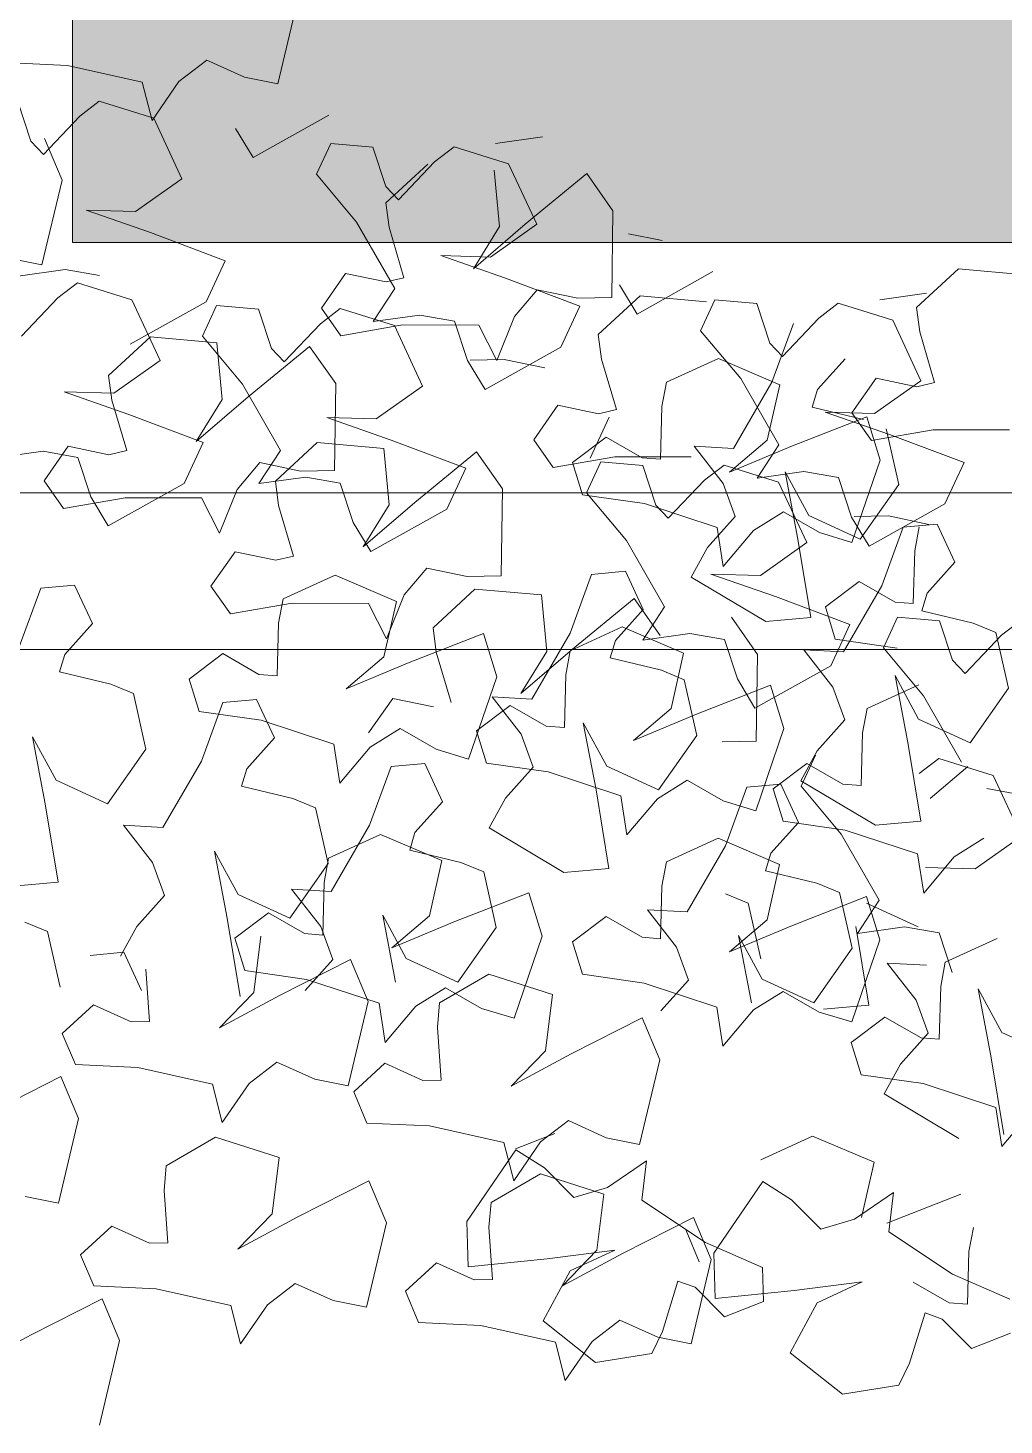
# Model space of a CAD drawing. Header units: metres. Extents: x -44 to 358, y -286 to 66.
# Drawn here: x 265.6165 to 265.9283, y 11.4187 to 11.8651 of the extents above; entities that cross this region are included whole.
import ezdxf

# ---------------------------------------------------------------- set-up
doc = ezdxf.new("R2010")
doc.units = ezdxf.units.M
doc.header["$LTSCALE"] = 0.3
doc.linetypes.add('CONTINU', pattern=[0])
for name, color, linetype, lineweight in [('arbustos', 95, 'Continuous', 0), ('EL0', 7, 'Continuous', 15), ('EL1', 150, 'Continuous', 13)]:
    doc.layers.add(name, color=color, linetype=linetype, lineweight=lineweight)
doc.layers.add('matas', color=74, linetype='Continuous', lineweight=0, transparency=0.6)

# ---------------------------------------------------------------- blocks, each defined once
blk = doc.blocks.new('A$C4E4C09DE')
at = {"layer": 'matas', "color": 97, "linetype": 'CONTINU', "true_color": 0x467138}
for p, q in [((54.199, 78.659), (54.786, 75.728)), ((55.941, 75.917), (57.262, 76.459)), ((57.262, 76.459), (58.193, 75.691)), ((59.452, 75.626), (62.036, 76.111)), ((62.036, 76.111), (64.186, 76.134)), ((54.786, 75.728), (55.941, 75.917)), ((58.193, 75.691), (59.068, 74.319)), ((59.068, 74.319), (59.452, 75.626)), ((52.996, 74.715), (55.554, 73.167)), ((60.905, 74.922), (59.013, 74.402)), ((61.559, 74.381), (60.905, 74.922)), ((63.703, 74.807), (63.21, 73.467)), ((45.629, 74.227), (47.232, 73.944)), ((55.554, 73.167), (56.194, 74.146)), ((59.013, 74.402), (57.974, 72.355)), ((62.761, 73.025), (61.559, 74.381)), ((48.651, 73.782), (46.76, 73.262)), ((49.305, 73.241), (48.651, 73.782)), ((51.449, 73.667), (50.956, 72.327)), ((52.897, 73.742), (51.449, 73.667)), ((53.349, 72.669), (52.897, 73.742)), ((62.743, 73.575), (62.092, 72.158)), ((46.76, 73.262), (45.721, 71.215)), ((50.507, 71.885), (49.305, 73.241)), ((63.21, 73.467), (62.761, 73.025)), ((51.914, 71.067), (53.349, 72.669)), ((50.956, 72.327), (50.507, 71.885)), ((57.974, 72.355), (59.526, 71.171)), ((62.092, 72.158), (62.679, 69.226)), ((45.721, 71.215), (47.272, 70.031)), ((61.228, 71.159), (58.985, 70.462)), ((59.526, 71.171), (61.228, 71.159)), ((41.395, 70.808), (42.55, 70.997)), ((50.526, 68.835), (51.914, 71.067)), ((58.985, 70.462), (56.39, 69.587)), ((39.605, 69.795), (42.163, 68.247)), ((48.974, 70.019), (46.731, 69.322)), ((47.272, 70.031), (48.974, 70.019)), ((32.238, 69.307), (33.841, 69.025)), ((46.731, 69.322), (44.136, 68.447)), ((56.39, 69.587), (56.995, 68.15)), ((62.679, 69.226), (63.833, 69.416)), ((145.207, 69.482), (144.265, 68.239)), ((147.262, 67.672), (145.207, 69.482)), ((148.396, 69.494), (148.146, 67.558)), ((152.084, 68.239), (150.689, 69.617)), ((35.26, 68.862), (33.369, 68.343)), ((35.914, 68.321), (35.26, 68.862)), ((39.506, 68.823), (38.058, 68.748)), ((39.958, 67.749), (39.506, 68.823)), ((42.163, 68.247), (42.803, 69.227)), ((51.231, 67.668), (50.526, 68.835)), ((60.686, 68.922), (61.881, 69.09)), ((61.881, 69.09), (63.484, 68.808)), ((33.369, 68.343), (32.329, 66.295)), ((37.116, 66.965), (35.914, 68.321)), ((38.058, 68.748), (37.565, 67.407)), ((44.136, 68.447), (44.742, 67.01)), ((61.437, 68.645), (59.545, 68.126)), ((62.091, 68.104), (61.437, 68.645)), ((48.432, 67.782), (49.628, 67.95)), ((49.628, 67.95), (51.231, 67.668)), ((52.381, 68.075), (50.489, 67.556)), ((53.035, 67.534), (52.381, 68.075)), ((55.179, 67.961), (54.686, 66.621)), ((56.627, 68.036), (55.179, 67.961)), ((57.079, 66.962), (56.627, 68.036)), ((56.995, 68.15), (59.553, 66.603)), ((59.545, 68.126), (58.506, 66.079)), ((63.293, 66.748), (62.091, 68.104)), ((144.265, 68.239), (144.204, 65.25)), ((151.943, 67.402), (152.084, 68.239)), ((37.565, 67.407), (37.116, 66.965)), ((38.523, 66.148), (39.958, 67.749)), ((47.94, 66.442), (48.432, 67.782)), ((50.489, 67.556), (49.45, 65.509)), ((54.237, 66.178), (53.035, 67.534)), ((148.987, 66.078), (147.262, 67.672)), ((148.146, 67.558), (148.987, 66.078)), ((151.369, 65.683), (151.943, 67.402)), ((44.742, 67.01), (47.299, 65.463)), ((55.643, 65.361), (57.079, 66.962)), ((46.676, 66.524), (45.268, 66.28)), ((47.844, 66.459), (46.676, 66.524)), ((47.299, 65.463), (47.94, 66.442)), ((54.686, 66.621), (54.237, 66.178)), ((132.323, 66.651), (130.03, 66.528)), ((133.718, 65.273), (132.323, 66.651)), ((32.329, 66.295), (33.881, 65.111)), ((37.135, 63.915), (38.523, 66.148)), ((58.506, 66.079), (60.058, 64.894)), ((49.45, 65.509), (51.002, 64.324)), ((145.372, 65.185), (146.779, 65.429)), ((146.779, 65.429), (147.522, 64.477)), ((151.977, 65.515), (151.369, 65.683)), ((153.384, 65.759), (151.977, 65.515)), ((154.173, 64.542), (153.384, 65.759)), ((35.583, 65.099), (33.34, 64.402)), ((33.881, 65.111), (35.583, 65.099)), ((54.256, 63.128), (55.643, 65.361)), ((133.577, 64.436), (133.718, 65.273)), ((143.229, 65.339), (140.936, 65.216)), ((144.624, 63.961), (143.229, 65.339)), ((144.204, 65.25), (145.372, 65.185)), ((42.999, 64.668), (43.604, 63.23)), ((61.76, 64.883), (59.517, 64.186)), ((60.058, 64.894), (61.76, 64.883)), ((133.004, 62.717), (133.577, 64.436)), ((138.593, 62.53), (137.924, 64.573)), ((147.522, 64.477), (148.079, 62.948)), ((153.469, 63.614), (154.173, 64.542)), ((33.34, 64.402), (30.745, 63.528)), ((52.704, 64.313), (50.461, 63.616)), ((51.002, 64.324), (52.704, 64.313)), ((59.517, 64.186), (56.922, 63.311)), ((144.483, 63.124), (144.624, 63.961)), ((148.079, 62.948), (148.737, 64.142)), ((148.737, 64.142), (151.365, 64.057)), ((151.365, 64.057), (153.469, 63.614)), ((30.745, 63.528), (31.351, 62.09)), ((37.84, 62.748), (37.135, 63.915)), ((50.461, 63.616), (47.866, 62.741)), ((35.041, 62.863), (36.237, 63.03)), ((36.237, 63.03), (37.84, 62.748)), ((38.99, 63.156), (37.098, 62.636)), ((39.644, 62.615), (38.99, 63.156)), ((41.788, 63.041), (41.295, 61.701)), ((43.236, 63.116), (41.788, 63.041)), ((43.688, 62.042), (43.236, 63.116)), ((54.961, 61.962), (54.256, 63.128)), ((56.922, 63.311), (57.527, 61.874)), ((136.109, 63.427), (137.024, 62.33)), ((140.466, 63.28), (138.324, 62.452)), ((142.22, 62.401), (140.466, 63.28)), ((143.91, 61.405), (144.483, 63.124)), ((154.532, 63.205), (153.59, 61.963)), ((156.587, 61.395), (154.532, 63.205)), ((157.721, 63.217), (157.471, 61.281)), ((160.013, 63.341), (157.721, 63.217)), ((161.409, 61.963), (160.013, 63.341)), ((34.549, 61.522), (35.041, 62.863)), ((37.098, 62.636), (36.059, 60.589)), ((40.846, 61.259), (39.644, 62.615)), ((47.866, 62.741), (48.471, 61.304)), ((60.725, 61.306), (61.218, 62.646)), ((61.218, 62.646), (62.413, 62.814)), ((62.413, 62.814), (64.016, 62.532)), ((133.611, 62.549), (133.004, 62.717)), ((135.018, 62.792), (133.611, 62.549)), ((135.807, 61.576), (135.018, 62.792)), ((139.833, 60.211), (138.593, 62.53)), ((31.351, 62.09), (33.908, 60.543)), ((42.252, 60.441), (43.688, 62.042)), ((51.67, 60.736), (52.162, 62.076)), ((52.162, 62.076), (53.358, 62.244)), ((53.358, 62.244), (54.961, 61.962)), ((137.024, 62.33), (137.182, 61.72)), ((138.324, 62.452), (138.687, 60.534)), ((142.345, 61.562), (142.22, 62.401)), ((33.284, 61.604), (31.877, 61.361)), ((34.453, 61.539), (33.284, 61.604)), ((41.295, 61.701), (40.846, 61.259)), ((57.527, 61.874), (60.085, 60.326)), ((135.103, 60.648), (135.807, 61.576)), ((137.182, 61.72), (135.407, 61.358)), ((142.332, 59.75), (142.345, 61.562)), ((153.59, 61.963), (153.528, 58.974)), ((161.267, 61.126), (161.409, 61.963)), ((31.6, 61.383), (30.941, 60.091)), ((32.756, 61.238), (31.6, 61.383)), ((33.425, 59.194), (32.756, 61.238)), ((33.908, 60.543), (34.549, 61.522)), ((48.471, 61.304), (51.029, 59.756)), ((60.085, 60.326), (60.725, 61.306)), ((130.371, 61.176), (132.999, 61.09)), ((132.999, 61.09), (135.103, 60.648)), ((134.611, 61.061), (134.115, 59.164)), ((135.296, 61.452), (134.785, 59.979)), ((137.811, 60.368), (135.296, 61.452)), ((144.517, 61.237), (143.91, 61.405)), ((145.924, 61.48), (144.517, 61.237)), ((146.713, 60.264), (145.924, 61.48)), ((158.312, 59.801), (156.587, 61.395)), ((157.471, 61.281), (158.312, 59.801)), ((160.694, 59.407), (161.267, 61.126)), ((36.059, 60.589), (37.611, 59.405)), ((51.029, 59.756), (51.67, 60.736)), ((40.865, 58.208), (42.252, 60.441)), ((139.945, 59.387), (137.811, 60.368)), ((138.687, 60.534), (139.945, 59.387)), ((141.196, 60.238), (139.833, 60.211)), ((140.15, 58.991), (141.196, 60.238)), ((144.224, 60.446), (142.962, 59.778)), ((145.351, 59.534), (144.224, 60.446)), ((146.009, 59.336), (146.713, 60.264)), ((30.941, 60.091), (31.855, 58.994)), ((134.785, 59.979), (135.653, 57.118)), ((141.278, 59.864), (143.905, 59.778)), ((142.962, 59.778), (142.332, 59.75)), ((143.905, 59.778), (146.009, 59.336)), ((148.668, 59.779), (147.726, 58.536)), ((150.723, 57.969), (148.668, 59.779)), ((151.857, 59.791), (151.607, 57.855)), ((154.15, 59.915), (151.857, 59.791)), ((155.545, 58.536), (154.15, 59.915)), ((34.665, 56.876), (33.425, 59.194)), ((39.313, 59.393), (37.07, 58.696)), ((37.611, 59.405), (39.313, 59.393)), ((42.257, 59.385), (41.598, 58.093)), ((43.413, 59.239), (42.257, 59.385)), ((44.082, 57.195), (43.413, 59.239)), ((134.115, 59.164), (135.368, 57.24)), ((137.17, 57.992), (138.031, 59.46)), ((138.031, 59.46), (137.513, 57.169)), ((144.97, 58.433), (145.351, 59.534)), ((154.696, 58.909), (156.104, 59.152)), ((156.104, 59.152), (156.847, 58.201)), ((161.301, 59.239), (160.694, 59.407)), ((162.709, 59.482), (161.301, 59.239)), ((163.498, 58.266), (162.709, 59.482)), ((31.855, 58.994), (32.014, 58.384)), ((37.07, 58.696), (34.475, 57.821)), ((139.697, 57.872), (140.15, 58.991)), ((153.528, 58.974), (154.696, 58.909)), ((29.252, 57.637), (28.597, 58.178)), ((32.014, 58.384), (30.238, 58.022)), ((41.569, 57.042), (40.865, 58.208)), ((61.175, 58.245), (60.517, 56.953)), ((62.332, 58.099), (61.175, 58.245)), ((140.307, 57.469), (142.831, 58.202)), ((142.831, 58.202), (144.97, 58.433)), ((147.726, 58.536), (147.665, 55.547)), ((155.404, 57.699), (155.545, 58.536)), ((156.847, 58.201), (157.404, 56.672)), ((162.794, 57.337), (163.498, 58.266)), ((29.443, 57.725), (28.947, 55.828)), ((30.238, 58.022), (29.443, 57.725)), ((31.395, 58.063), (30.903, 56.723)), ((32.843, 58.138), (31.395, 58.063)), ((33.295, 57.064), (32.843, 58.138)), ((34.475, 57.821), (35.08, 56.384)), ((38.554, 57.93), (37.612, 56.687)), ((41.598, 58.093), (42.513, 56.996)), ((63, 56.055), (62.332, 58.099)), ((133.483, 56.9), (133.358, 57.74)), ((135.368, 57.24), (137.17, 57.992)), ((136.784, 57.418), (138.046, 58.086)), ((138.046, 58.086), (139.048, 57.411)), ((140.612, 56.775), (139.697, 57.872)), ((152.448, 56.375), (150.723, 57.969)), ((151.607, 57.855), (152.448, 56.375)), ((154.83, 55.98), (155.404, 57.699)), ((157.404, 56.672), (158.062, 57.865)), ((158.062, 57.865), (160.689, 57.78)), ((160.689, 57.78), (162.794, 57.337)), ((30.453, 56.28), (29.252, 57.637)), ((38.771, 57.156), (39.967, 57.324)), ((39.967, 57.324), (41.569, 57.042)), ((135.653, 57.118), (136.784, 57.418)), ((139.048, 57.411), (140.051, 56.13)), ((140.051, 56.13), (140.307, 57.469)), ((31.86, 55.463), (33.295, 57.064)), ((36.027, 56.902), (34.665, 56.876)), ((34.981, 55.655), (36.027, 56.902)), ((38.278, 55.816), (38.771, 57.156)), ((42.513, 56.996), (42.671, 56.386)), ((45.322, 54.877), (44.082, 57.195)), ((60.517, 56.953), (61.431, 55.856)), ((133.47, 55.088), (133.483, 56.9)), ((137.513, 57.169), (136.973, 54.484)), ((141.14, 55.731), (140.612, 56.775)), ((30.903, 56.723), (30.453, 56.28)), ((35.08, 56.384), (37.638, 54.836)), ((37.612, 56.687), (37.551, 53.698)), ((42.671, 56.386), (40.896, 56.023)), ((28.947, 55.828), (30.2, 53.904)), ((32.002, 54.656), (32.863, 56.124)), ((32.863, 56.124), (32.345, 53.833)), ((37.638, 54.836), (38.278, 55.816)), ((40.896, 56.023), (40.1, 55.727)), ((61.431, 55.856), (61.589, 55.246)), ((135.362, 55.784), (134.1, 55.117)), ((136.489, 54.872), (135.362, 55.784)), ((155.438, 55.812), (154.83, 55.98)), ((156.845, 56.056), (155.438, 55.812)), ((157.634, 54.84), (156.845, 56.056)), ((30.472, 53.23), (31.86, 55.463)), ((34.529, 54.536), (34.981, 55.655)), ((40.1, 55.727), (39.604, 53.829)), ((138.521, 54.29), (141.14, 55.731)), ((147.665, 55.547), (148.833, 55.483)), ((148.833, 55.483), (150.24, 55.726)), ((150.24, 55.726), (150.983, 54.775)), ((153.383, 55.37), (151.242, 54.543)), ((155.137, 54.492), (153.383, 55.37)), ((46.685, 54.904), (45.322, 54.877)), ((45.639, 53.657), (46.685, 54.904)), ((59.814, 54.883), (59.018, 54.587)), ((61.589, 55.246), (59.814, 54.883)), ((134.1, 55.117), (133.47, 55.088)), ((136.108, 53.771), (136.489, 54.872)), ((143.073, 54.925), (142.131, 53.682)), ((145.128, 53.115), (143.073, 54.925)), ((146.262, 54.937), (146.012, 53.001)), ((148.555, 55.06), (146.262, 54.937)), ((149.95, 53.682), (148.555, 55.06)), ((156.93, 53.911), (157.634, 54.84)), ((30.2, 53.904), (32.002, 54.656)), ((35.444, 53.439), (34.529, 54.536)), ((54.78, 54.53), (54.121, 53.239)), ((55.936, 54.385), (54.78, 54.53)), ((56.605, 52.341), (55.936, 54.385)), ((59.018, 54.587), (58.523, 52.689)), ((136.973, 54.484), (138.521, 54.29)), ((150.983, 54.775), (151.54, 53.245)), ((151.242, 54.543), (151.604, 52.624)), ((151.54, 53.245), (152.198, 54.439)), ((152.198, 54.439), (154.826, 54.354)), ((154.826, 54.354), (156.93, 53.911)), ((155.262, 53.653), (155.137, 54.492)), ((42.659, 52.657), (43.521, 54.126)), ((43.521, 54.126), (43.003, 51.835)), ((143.45, 53.935), (141.309, 53.107)), ((145.204, 53.057), (143.45, 53.935)), ((32.345, 53.833), (31.805, 51.148)), ((35.971, 52.395), (35.444, 53.439)), ((37.551, 53.698), (38.719, 53.633)), ((39.604, 53.829), (40.858, 51.906)), ((45.187, 52.538), (45.639, 53.657)), ((133.97, 53.54), (136.108, 53.771)), ((148.213, 53.543), (147.703, 52.07)), ((150.728, 52.459), (148.213, 53.543)), ((149.809, 52.845), (149.95, 53.682)), ((155.249, 51.84), (155.262, 53.653)), ((31.257, 53.323), (29.366, 52.804)), ((31.912, 52.782), (31.257, 53.323)), ((35.955, 52.21), (35.503, 53.284)), ((54.121, 53.239), (55.035, 52.142)), ((61.577, 51.517), (62.439, 52.986)), ((62.439, 52.986), (61.921, 50.695)), ((141.309, 53.107), (141.671, 51.189)), ((146.853, 51.521), (145.128, 53.115)), ((145.329, 52.217), (145.204, 53.057)), ((146.012, 53.001), (146.853, 51.521)), ((29.366, 52.804), (28.327, 50.756)), ((40.858, 51.906), (42.659, 52.657)), ((46.101, 51.441), (45.187, 52.538)), ((48.922, 52.532), (48.263, 51.241)), ((50.078, 52.387), (48.922, 52.532)), ((58.523, 52.689), (59.776, 50.766)), ((149.235, 51.126), (149.809, 52.845)), ((152.862, 51.478), (150.728, 52.459)), ((151.604, 52.624), (152.862, 51.478)), ((157.142, 52.537), (155.879, 51.869)), ((158.269, 51.625), (157.142, 52.537)), ((28.379, 52.178), (29.574, 52.346)), ((33.352, 50.954), (35.971, 52.395)), ((34.52, 50.609), (35.955, 52.21)), ((36.662, 52.25), (36.004, 50.959)), ((37.819, 52.105), (36.662, 52.25)), ((38.487, 50.061), (37.819, 52.105)), ((50.747, 50.343), (50.078, 52.387)), ((55.035, 52.142), (55.194, 51.532)), ((57.845, 50.023), (56.605, 52.341)), ((134.933, 51.419), (133.179, 52.297)), ((138.28, 52.108), (137.77, 50.635)), ((140.795, 51.024), (138.28, 52.108)), ((145.316, 50.405), (145.329, 52.217)), ((147.703, 52.07), (148.571, 49.209)), ((43.003, 51.835), (42.463, 49.15)), ((55.194, 51.532), (53.418, 51.169)), ((59.776, 50.766), (61.577, 51.517)), ((155.879, 51.869), (155.249, 51.84)), ((157.887, 50.524), (158.269, 51.625)), ((31.805, 51.148), (33.352, 50.954)), ((46.629, 50.397), (46.101, 51.441)), ((48.263, 51.241), (49.178, 50.144)), ((53.418, 51.169), (52.623, 50.873)), ((135.058, 50.579), (134.933, 51.419)), ((142.929, 50.043), (140.795, 51.024)), ((141.671, 51.189), (142.929, 50.043)), ((147.208, 51.102), (145.946, 50.434)), ((148.335, 50.19), (147.208, 51.102)), ((151.25, 51.201), (149.843, 50.958)), ((152.039, 49.985), (151.25, 51.201)), ((28.327, 50.756), (29.878, 49.572)), ((33.132, 48.376), (34.52, 50.609)), ((36.004, 50.959), (36.918, 49.862)), ((52.623, 50.873), (52.127, 48.975)), ((61.921, 50.695), (61.381, 48.01)), ((135.045, 48.767), (135.058, 50.579)), ((137.77, 50.635), (138.637, 47.774)), ((155.749, 50.293), (157.887, 50.524)), ((39.727, 47.743), (38.487, 50.061)), ((44.01, 48.956), (46.629, 50.397)), ((49.178, 50.144), (49.336, 49.534)), ((51.987, 48.025), (50.747, 50.343)), ((59.207, 50.05), (57.845, 50.023)), ((58.161, 48.803), (59.207, 50.05)), ((145.946, 50.434), (145.316, 50.405)), ((147.954, 49.089), (148.335, 50.19)), ((149.701, 49.509), (150.964, 50.177)), ((150.964, 50.177), (151.965, 49.502)), ((153.224, 49.56), (155.749, 50.293)), ((29.878, 49.572), (31.581, 49.56)), ((36.918, 49.862), (37.077, 49.252)), ((49.336, 49.534), (47.561, 49.171)), ((131.4, 49.551), (132.658, 48.404)), ((152.969, 48.221), (153.224, 49.56)), ((37.077, 49.252), (35.301, 48.889)), ((42.463, 49.15), (44.01, 48.956)), ((47.561, 49.171), (46.765, 48.874)), ((55.182, 47.803), (56.043, 49.271)), ((56.043, 49.271), (55.525, 46.98)), ((136.937, 49.463), (135.675, 48.796)), ((138.064, 48.551), (136.937, 49.463)), ((145.816, 48.858), (147.954, 49.089)), ((148.571, 49.209), (149.701, 49.509)), ((151.965, 49.502), (152.969, 48.221)), ((34.505, 48.593), (34.01, 46.695)), ((35.301, 48.889), (34.505, 48.593)), ((46.765, 48.874), (46.269, 46.977)), ((52.127, 48.975), (53.38, 47.051)), ((57.709, 47.684), (58.161, 48.803)), ((135.675, 48.796), (135.045, 48.767)), ((139.768, 48.074), (141.031, 48.741)), ((141.031, 48.741), (142.032, 48.067)), ((143.291, 48.125), (145.816, 48.858)), ((31.764, 47.514), (33.565, 48.266)), ((33.837, 47.209), (33.132, 48.376)), ((37.632, 48.116), (37.136, 46.218)), ((38.427, 48.412), (37.632, 48.116)), ((137.683, 47.45), (138.064, 48.551)), ((143.035, 46.786), (143.291, 48.125)), ((41.09, 47.77), (39.727, 47.743)), ((40.044, 46.523), (41.09, 47.77)), ((53.349, 48.052), (51.987, 48.025)), ((52.304, 46.805), (53.349, 48.052)), ((53.38, 47.051), (55.182, 47.803)), ((58.624, 46.587), (57.709, 47.684)), ((61.381, 48.01), (62.928, 47.816)), ((138.637, 47.774), (139.768, 48.074)), ((142.032, 48.067), (143.035, 46.786)), ((30.546, 45.983), (31.039, 47.324)), ((31.039, 47.324), (32.234, 47.492)), ((32.234, 47.492), (33.837, 47.209)), ((33.909, 47.443), (33.369, 44.758)), ((49.324, 45.805), (50.185, 47.273)), ((50.185, 47.273), (49.667, 44.982)), ((133.02, 46.486), (135.545, 47.219)), ((135.545, 47.219), (137.683, 47.45)), ((34.01, 46.695), (35.263, 44.771)), ((37.064, 45.523), (37.926, 46.991)), ((37.926, 46.991), (37.408, 44.7)), ((46.269, 46.977), (47.522, 45.053)), ((51.851, 45.686), (52.304, 46.805)), ((55.525, 46.98), (54.985, 44.296)), ((130.76, 47.103), (131.761, 46.429)), ((139.895, 46.788), (137.753, 45.96)), ((141.648, 45.91), (139.895, 46.788)), ((32.791, 46.228), (31.429, 46.201)), ((31.745, 44.981), (32.791, 46.228)), ((39.592, 45.404), (40.044, 46.523)), ((54.346, 46.403), (54.521, 44.459)), ((59.151, 45.543), (58.624, 46.587)), ((61.684, 46.306), (61.188, 44.409)), ((62.48, 46.603), (61.684, 46.306)), ((131.761, 46.429), (132.764, 45.147)), ((132.764, 45.147), (133.02, 46.486)), ((151.508, 46.511), (149.367, 45.683)), ((153.262, 45.633), (151.508, 46.511)), ((47.522, 45.053), (49.324, 45.805)), ((51.235, 45.702), (50.584, 44.284)), ((53.633, 44.379), (51.235, 45.702)), ((52.766, 44.589), (51.851, 45.686)), ((59.042, 45.679), (58.383, 44.388)), ((60.198, 45.534), (59.042, 45.679)), ((137.753, 45.96), (138.115, 44.042)), ((141.774, 45.07), (141.648, 45.91)), ((149.367, 45.683), (149.729, 43.765)), ((28.766, 43.981), (29.627, 45.45)), ((29.627, 45.45), (29.109, 43.159)), ((35.263, 44.771), (37.064, 45.523)), ((40.506, 44.307), (39.592, 45.404)), ((46.464, 45.361), (44.253, 44.744)), ((48.125, 44.317), (46.464, 45.361)), ((153.387, 44.793), (153.262, 45.633)), ((31.293, 43.862), (31.745, 44.981)), ((33.369, 44.758), (34.916, 44.564)), ((44.253, 44.744), (44.428, 42.8)), ((58.073, 43.326), (58.261, 45.128)), ((134.725, 44.961), (134.214, 43.487)), ((137.239, 43.877), (134.725, 44.961)), ((141.761, 43.258), (141.774, 45.07)), ((153.374, 42.981), (153.387, 44.793)), ((48.168, 43.469), (48.125, 44.317)), ((50.584, 44.284), (51.171, 41.353)), ((55.662, 43.196), (53.633, 44.379)), ((54.521, 44.459), (55.662, 43.196)), ((146.338, 44.684), (145.828, 43.21)), ((148.853, 43.599), (146.338, 44.684)), ((26.964, 43.23), (28.766, 43.981)), ((32.208, 42.765), (31.293, 43.862)), ((41.142, 44.043), (40.491, 42.626)), ((43.54, 42.72), (41.142, 44.043)), ((60.024, 43.835), (58.702, 43.293)), ((61.057, 42.818), (60.024, 43.835)), ((139.374, 42.895), (137.239, 43.877)), ((138.115, 44.042), (139.374, 42.895)), ((143.653, 43.954), (142.39, 43.287)), ((144.78, 43.042), (143.653, 43.954)), ((149.729, 43.765), (150.987, 42.618)), ((47.98, 41.667), (48.168, 43.469)), ((58.702, 43.293), (58.073, 43.326)), ((131.941, 42.79), (130.187, 43.668)), ((134.214, 43.487), (135.082, 40.626)), ((142.39, 43.287), (141.761, 43.258)), ((150.987, 42.618), (148.853, 43.599)), ((155.266, 43.677), (154.004, 43.01)), ((156.393, 42.765), (155.266, 43.677)), ((29.109, 43.159), (28.569, 40.474)), ((44.428, 42.8), (45.569, 41.537)), ((60.571, 41.76), (61.057, 42.818)), ((132.066, 41.95), (131.941, 42.79)), ((144.398, 41.941), (144.78, 43.042)), ((145.828, 43.21), (146.695, 40.349)), ((154.004, 43.01), (153.374, 42.981)), ((32.736, 41.721), (32.208, 42.765)), ((40.491, 42.626), (41.078, 39.694)), ((45.569, 41.537), (43.54, 42.72)), ((156.012, 41.664), (156.393, 42.765)), ((49.931, 42.177), (48.609, 41.635)), ((50.964, 41.16), (49.931, 42.177)), ((52.325, 41.542), (53.647, 42.084)), ((53.647, 42.084), (54.578, 41.316)), ((132.054, 40.138), (132.066, 41.95)), ((142.26, 41.71), (144.398, 41.941)), ((30.116, 40.28), (32.736, 41.721)), ((48.609, 41.635), (47.98, 41.667)), ((51.171, 41.353), (52.325, 41.542)), ((55.837, 41.252), (58.42, 41.737)), ((58.42, 41.737), (60.571, 41.76)), ((136.213, 40.927), (137.475, 41.594)), ((137.475, 41.594), (138.477, 40.92)), ((139.736, 40.977), (142.26, 41.71)), ((151.349, 40.7), (153.874, 41.433)), ((153.874, 41.433), (156.012, 41.664)), ((50.478, 40.101), (50.964, 41.16)), ((54.578, 41.316), (55.452, 39.944)), ((55.452, 39.944), (55.837, 41.252)), ((61.052, 41.328), (60.401, 39.911)), ((63.45, 40.005), (61.052, 41.328)), ((135.082, 40.626), (136.213, 40.927)), ((138.477, 40.92), (139.48, 39.639)), ((139.48, 39.639), (139.736, 40.977)), ((147.826, 40.65), (149.089, 41.317)), ((149.089, 41.317), (150.09, 40.643)), ((42.232, 39.884), (43.553, 40.426)), ((43.553, 40.426), (44.485, 39.658)), ((133.946, 40.834), (132.683, 40.167)), ((135.073, 39.922), (133.946, 40.834)), ((146.695, 40.349), (147.826, 40.65)), ((150.09, 40.643), (151.093, 39.361)), ((151.093, 39.361), (151.349, 40.7)), ((45.744, 39.593), (48.327, 40.078)), ((48.327, 40.078), (50.478, 40.101)), ((60.401, 39.911), (60.988, 36.979)), ((132.683, 40.167), (132.054, 40.138)), ((134.691, 38.821), (135.073, 39.922)), ((41.078, 39.694), (42.232, 39.884)), ((44.485, 39.658), (45.359, 38.285)), ((45.359, 38.285), (45.744, 39.593)), ((55.662, 39.43), (53.451, 38.813)), ((57.323, 38.386), (55.662, 39.43)), ((44.456, 38.56), (42.245, 37.943)), ((46.117, 37.516), (44.456, 38.56)), ((53.451, 38.813), (53.625, 36.869)), ((130.028, 37.857), (132.553, 38.59)), ((132.553, 38.59), (134.691, 38.821)), ((50.34, 38.112), (49.689, 36.695)), ((52.737, 36.789), (50.34, 38.112)), ((57.366, 37.538), (57.323, 38.386)), ((42.245, 37.943), (42.42, 35.999)), ((46.16, 36.668), (46.117, 37.516)), ((57.178, 35.736), (57.366, 37.538)), ((128.769, 37.8), (129.773, 36.518)), ((129.773, 36.518), (130.028, 37.857)), ((39.134, 37.242), (38.483, 35.824)), ((41.532, 35.919), (39.134, 37.242)), ((60.988, 36.979), (62.143, 37.169)), ((38.89, 35.726), (39.376, 36.785)), ((45.972, 34.866), (46.16, 36.668)), ((49.689, 36.695), (50.275, 33.763)), ((54.767, 35.606), (52.737, 36.789)), ((53.625, 36.869), (54.767, 35.606)), ((136.29, 36.657), (134.149, 35.829)), ((138.044, 35.779), (136.29, 36.657)), ((59.129, 36.246), (57.807, 35.704)), ((60.162, 35.229), (59.129, 36.246)), ((145.155, 36.439), (146.484, 35.861)), ((38.483, 35.824), (39.07, 32.893)), ((43.561, 34.736), (41.532, 35.919)), ((42.42, 35.999), (43.561, 34.736)), ((57.807, 35.704), (57.178, 35.736)), ((134.149, 35.829), (134.511, 33.911)), ((143.285, 34.639), (141.976, 35.606)), ((141.976, 35.606), (142.087, 34.248)), ((146.478, 35.829), (145.469, 35.237)), ((148.078, 33.303), (146.478, 35.829)), ((47.923, 35.375), (46.601, 34.833)), ((48.956, 34.359), (47.923, 35.375)), ((59.676, 34.17), (60.162, 35.229)), ((145.469, 35.237), (144.43, 34.257)), ((46.601, 34.833), (45.972, 34.866)), ((133.635, 33.746), (131.121, 34.83)), ((133.446, 34.809), (133.557, 33.451)), ((134.755, 33.842), (133.446, 34.809)), ((137.948, 35.032), (136.939, 34.441)), ((139.549, 32.507), (137.948, 35.032)), ((144.43, 34.257), (143.285, 34.639)), ((48.47, 33.3), (48.956, 34.359)), ((51.43, 33.953), (52.751, 34.495)), ((52.751, 34.495), (53.683, 33.727)), ((54.941, 33.662), (57.525, 34.147)), ((57.525, 34.147), (59.676, 34.17)), ((136.939, 34.441), (135.9, 33.46)), ((142.087, 34.248), (139.85, 32.867)), ((50.275, 33.763), (51.43, 33.953)), ((53.683, 33.727), (54.557, 32.354)), ((54.557, 32.354), (54.941, 33.662)), ((59.373, 33.741), (58.722, 32.324)), ((61.77, 32.419), (59.373, 33.741)), ((130.777, 32.87), (130.652, 33.709)), ((135.9, 33.46), (134.755, 33.842)), ((40.224, 33.082), (41.545, 33.624)), ((41.545, 33.624), (42.477, 32.856)), ((43.735, 32.792), (46.319, 33.277)), ((46.319, 33.277), (48.47, 33.3)), ((133.557, 33.451), (131.32, 32.07)), ((147.98, 31.747), (148.078, 33.303)), ((39.07, 32.893), (40.224, 33.082)), ((42.477, 32.856), (43.351, 31.484)), ((43.351, 31.484), (43.735, 32.792)), ((130.764, 31.057), (130.777, 32.87)), ((139.85, 32.867), (137.851, 32.074)), ((58.722, 32.324), (59.308, 29.393)), ((63.8, 31.235), (61.77, 32.419)), ((139.45, 30.95), (139.549, 32.507)), ((144.467, 31.727), (142.948, 32.496)), ((142.948, 32.496), (145.267, 32.12)), ((131.32, 32.07), (129.321, 31.277)), ((132.657, 31.754), (131.394, 31.086)), ((137.851, 32.074), (137.777, 30.911)), ((145.267, 32.12), (147.98, 31.747)), ((135.937, 30.93), (134.418, 31.699)), ((134.418, 31.699), (136.737, 31.324)), ((136.737, 31.324), (139.45, 30.95)), ((139.107, 30.333), (140.145, 31.313)), ((140.145, 31.313), (140.745, 31.509)), ((140.745, 31.509), (141.216, 29.759)), ((145.328, 29.975), (144.467, 31.727)), ((131.394, 31.086), (130.764, 31.057)), ((136.798, 29.178), (135.937, 30.93)), ((137.777, 30.911), (139.107, 30.333)), ((130.577, 29.536), (131.616, 30.516)), ((131.616, 30.516), (132.215, 30.712)), ((132.215, 30.712), (132.686, 28.963)), ((129.248, 30.114), (130.577, 29.536)), ((143.486, 28.606), (145.328, 29.975)), ((141.216, 29.759), (141.561, 28.983)), ((132.686, 28.963), (133.031, 28.187)), ((134.956, 27.809), (136.798, 29.178)), ((141.561, 28.983), (143.486, 28.606)), ((133.031, 28.187), (134.956, 27.809))]:
    blk.add_line(p, q, dxfattribs=at)

msp = doc.modelspace()

# ---------------------------------------------------------------- hatches: boundary and pattern name
at = {"layer": 'EL1', "transparency": 33554572}
h = msp.add_hatch(color=256, dxfattribs=at)
h.dxf.hatch_style = 1
h.set_gradient(color1=(202, 249, 252), color2=(229, 255, 255), tint=1, name='CYLINDER')
h.paths.add_polyline_path([(264.9932791, 13.5365421), (265.4707791, 13.5365421), (265.4707791, 11.7965421), (264.9932791, 11.7965421)])
h.paths.add_polyline_path([(266.1082791, 13.5365421), (265.6307791, 13.5365421), (265.6307791, 11.7965421), (266.1082791, 11.7965421)])

# ---------------------------------------------------------------- linework, layer by layer
at = {"layer": 'EL0'}
msp.add_line((269.875559, 11.6665421), (263.5882791, 11.6665421), dxfattribs=at)
at = {"layer": 'EL1'}
for points in [[(266.2382791, 13.6665421), (263.5882791, 13.6665421), (263.5882791, 11.6665421), (266.2382791, 11.6665421)], [(266.1882791, 13.6165421), (263.6382791, 13.6165421), (263.6382791, 11.7165421), (266.1882791, 11.7165421)], [(266.1082791, 13.5365421), (265.6307791, 13.5365421), (265.6307791, 11.7965421), (266.1082791, 11.7965421)]]:
    msp.add_lwpolyline(points, close=True, dxfattribs=at)

# ---------------------------------------------------------------- block references
at = {"layer": 'arbustos', "xscale": -0.009285680329938381, "yscale": 0.009285680329938381, "zscale": 0.009285680329938381, "rotation": 358}
for p in [(266.1802199, 11.1267073, 0), (267.1200317, 11.1267073, 0)]:
    msp.add_blockref('A$C4E4C09DE', p, dxfattribs=at)

doc.saveas('drawing.dxf')
